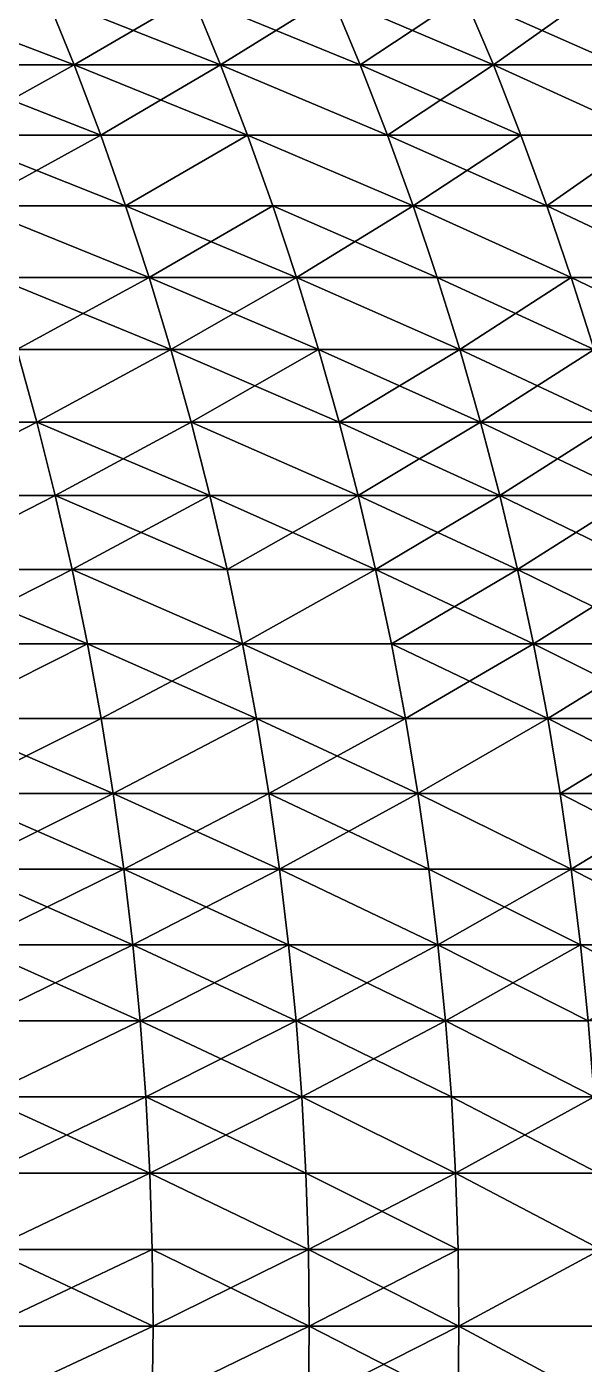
# Model space of a CAD drawing. Header units: millimetres. Extents: x -3250 to 8000, y -3250 to 3250.
# Drawn here: x 7497.6 to 7643, y -10 to 339 of the extents above; entities that cross this region are included whole.
import ezdxf

# ---------------------------------------------------------------- set-up
doc = ezdxf.new("R2010")
doc.units = ezdxf.units.MM
doc.header["$MEASUREMENT"] = 0
doc.layers.add('MESH_3D', color=2, linetype='CONTINUOUS')

msp = doc.modelspace()

# ---------------------------------------------------------------- linework, layer by layer
at = {"layer": 'MESH_3D'}
for points in [[(7462.93, 347.11, 1972.72), (7502.67, 347.11, 2039.61), (7509.97, 329.03, 2035.4)], [(7462.93, 347.11, 1972.72), (7509.97, 329.03, 2035.4), (7470.12, 329.03, 1968.32)], [(7502.67, 347.11, 24660.39), (7462.93, 347.11, 24727.28), (7470.12, 329.03, 24731.68)], [(7502.67, 347.11, 24660.39), (7470.12, 329.03, 24731.68), (7509.97, 329.03, 24664.6)], [(7502.67, 347.11, 2039.61), (7540.73, 347.11, 2107.48), (7548.14, 329.03, 2103.45)], [(7502.67, 347.11, 2039.61), (7548.14, 329.03, 2103.45), (7509.97, 329.03, 2035.4)], [(7540.73, 347.11, 24592.52), (7502.67, 347.11, 24660.39), (7509.97, 329.03, 24664.6)], [(7540.73, 347.11, 24592.52), (7509.97, 329.03, 24664.6), (7548.14, 329.03, 24596.55)], [(7540.73, 347.11, 2107.48), (7584.59, 329.03, 2172.42), (7548.14, 329.03, 2103.45)], [(7540.73, 347.11, 2107.48), (7577.09, 347.11, 2176.27), (7584.59, 329.03, 2172.42)], [(7577.09, 347.11, 24523.73), (7540.73, 347.11, 24592.52), (7548.14, 329.03, 24596.55)], [(7577.09, 347.11, 24523.73), (7548.14, 329.03, 24596.55), (7584.59, 329.03, 24527.58)], [(7577.09, 347.11, 2176.27), (7611.72, 347.11, 2245.95), (7619.32, 329.03, 2242.29)], [(7577.09, 347.11, 2176.27), (7619.32, 329.03, 2242.29), (7584.59, 329.03, 2172.42)], [(7611.72, 347.11, 24454.05), (7577.09, 347.11, 24523.73), (7584.59, 329.03, 24527.58)], [(7611.72, 347.11, 24454.05), (7584.59, 329.03, 24527.58), (7619.32, 329.03, 24457.71)], [(7611.72, 347.11, 2245.95), (7652.29, 329.03, 2313), (7619.32, 329.03, 2242.29)], [(7611.72, 347.11, 2245.95), (7644.6, 347.11, 2316.47), (7652.29, 329.03, 2313)], [(7644.6, 347.11, 24383.53), (7611.72, 347.11, 24454.05), (7619.32, 329.03, 24457.71)], [(7644.6, 347.11, 24383.53), (7619.32, 329.03, 24457.71), (7652.29, 329.03, 24387)], [(7470.12, 329.03, 1968.32), (7516.88, 310.75, 2031.41), (7476.93, 310.75, 1964.16)], [(7470.12, 329.03, 1968.32), (7509.97, 329.03, 2035.4), (7516.88, 310.75, 2031.41)], [(7509.97, 329.03, 24664.6), (7470.12, 329.03, 24731.68), (7476.93, 310.75, 24735.84)], [(7509.97, 329.03, 24664.6), (7476.93, 310.75, 24735.84), (7516.88, 310.75, 24668.59)], [(7509.97, 329.03, 2035.4), (7555.14, 310.75, 2099.63), (7516.88, 310.75, 2031.41)], [(7509.97, 329.03, 2035.4), (7548.14, 329.03, 2103.45), (7555.14, 310.75, 2099.63)], [(7548.14, 329.03, 24596.55), (7509.97, 329.03, 24664.6), (7516.88, 310.75, 24668.59)], [(7548.14, 329.03, 24596.55), (7516.88, 310.75, 24668.59), (7555.14, 310.75, 24600.37)], [(7548.14, 329.03, 2103.45), (7591.69, 310.75, 2168.78), (7555.14, 310.75, 2099.63)], [(7548.14, 329.03, 2103.45), (7584.59, 329.03, 2172.42), (7591.69, 310.75, 2168.78)], [(7591.69, 310.75, 24531.22), (7548.14, 329.03, 24596.55), (7555.14, 310.75, 24600.37)], [(7584.59, 329.03, 24527.58), (7548.14, 329.03, 24596.55), (7591.69, 310.75, 24531.22)], [(7584.59, 329.03, 2172.42), (7619.32, 329.03, 2242.29), (7626.5, 310.75, 2238.83)], [(7584.59, 329.03, 2172.42), (7626.5, 310.75, 2238.83), (7591.69, 310.75, 2168.78)], [(7619.32, 329.03, 24457.71), (7584.59, 329.03, 24527.58), (7591.69, 310.75, 24531.22)], [(7619.32, 329.03, 24457.71), (7591.69, 310.75, 24531.22), (7626.5, 310.75, 24461.17)], [(7619.32, 329.03, 2242.29), (7652.29, 329.03, 2313), (7659.56, 310.75, 2309.72)], [(7619.32, 329.03, 2242.29), (7659.56, 310.75, 2309.72), (7626.5, 310.75, 2238.83)], [(7659.56, 310.75, 24390.28), (7619.32, 329.03, 24457.71), (7626.5, 310.75, 24461.17)], [(7652.29, 329.03, 24387), (7619.32, 329.03, 24457.71), (7659.56, 310.75, 24390.28)], [(7476.93, 310.75, 1964.16), (7523.39, 292.27, 2027.65), (7483.34, 292.27, 1960.24)], [(7476.93, 310.75, 1964.16), (7516.88, 310.75, 2031.41), (7523.39, 292.27, 2027.65)], [(7516.88, 310.75, 24668.59), (7476.93, 310.75, 24735.84), (7483.34, 292.27, 24739.76)], [(7516.88, 310.75, 24668.59), (7483.34, 292.27, 24739.76), (7523.39, 292.27, 24672.35)], [(7516.88, 310.75, 2031.41), (7555.14, 310.75, 2099.63), (7523.39, 292.27, 2027.65)], [(7555.14, 310.75, 24600.37), (7516.88, 310.75, 24668.59), (7523.39, 292.27, 24672.35)], [(7523.39, 292.27, 2027.65), (7555.14, 310.75, 2099.63), (7561.74, 292.27, 2096.04)], [(7555.14, 310.75, 24600.37), (7523.39, 292.27, 24672.35), (7561.74, 292.27, 24603.96)], [(7555.14, 310.75, 2099.63), (7598.38, 292.27, 2165.35), (7561.74, 292.27, 2096.04)], [(7555.14, 310.75, 2099.63), (7591.69, 310.75, 2168.78), (7598.38, 292.27, 2165.35)], [(7598.38, 292.27, 24534.65), (7555.14, 310.75, 24600.37), (7561.74, 292.27, 24603.96)], [(7591.69, 310.75, 24531.22), (7555.14, 310.75, 24600.37), (7598.38, 292.27, 24534.65)], [(7591.69, 310.75, 2168.78), (7633.28, 292.27, 2235.57), (7598.38, 292.27, 2165.35)], [(7591.69, 310.75, 2168.78), (7626.5, 310.75, 2238.83), (7633.28, 292.27, 2235.57)], [(7626.5, 310.75, 24461.17), (7591.69, 310.75, 24531.22), (7598.38, 292.27, 24534.65)], [(7626.5, 310.75, 24461.17), (7598.38, 292.27, 24534.65), (7633.28, 292.27, 24464.43)], [(7626.5, 310.75, 2238.83), (7659.56, 310.75, 2309.72), (7633.28, 292.27, 2235.57)], [(7659.56, 310.75, 24390.28), (7626.5, 310.75, 24461.17), (7633.28, 292.27, 24464.43)], [(7633.28, 292.27, 2235.57), (7659.56, 310.75, 2309.72), (7666.41, 292.27, 2306.63)], [(7659.56, 310.75, 24390.28), (7633.28, 292.27, 24464.43), (7666.41, 292.27, 24393.37)], [(7483.34, 292.27, 1960.24), (7529.5, 273.62, 2024.12), (7489.36, 273.62, 1956.56)], [(7483.34, 292.27, 1960.24), (7523.39, 292.27, 2027.65), (7529.5, 273.62, 2024.12)], [(7529.5, 273.62, 24675.88), (7483.34, 292.27, 24739.76), (7489.36, 273.62, 24743.44)], [(7523.39, 292.27, 24672.35), (7483.34, 292.27, 24739.76), (7529.5, 273.62, 24675.88)], [(7523.39, 292.27, 2027.65), (7561.74, 292.27, 2096.04), (7567.94, 273.62, 2092.66)], [(7523.39, 292.27, 2027.65), (7567.94, 273.62, 2092.66), (7529.5, 273.62, 2024.12)], [(7561.74, 292.27, 24603.96), (7523.39, 292.27, 24672.35), (7529.5, 273.62, 24675.88)], [(7561.74, 292.27, 24603.96), (7529.5, 273.62, 24675.88), (7567.94, 273.62, 24607.34)], [(7561.74, 292.27, 2096.04), (7604.66, 273.62, 2162.14), (7567.94, 273.62, 2092.66)], [(7561.74, 292.27, 2096.04), (7598.38, 292.27, 2165.35), (7604.66, 273.62, 2162.14)], [(7598.38, 292.27, 24534.65), (7561.74, 292.27, 24603.96), (7567.94, 273.62, 24607.34)], [(7598.38, 292.27, 24534.65), (7567.94, 273.62, 24607.34), (7604.66, 273.62, 24537.86)], [(7598.38, 292.27, 2165.35), (7633.28, 292.27, 2235.57), (7639.63, 273.62, 2232.51)], [(7598.38, 292.27, 2165.35), (7639.63, 273.62, 2232.51), (7604.66, 273.62, 2162.14)], [(7639.63, 273.62, 24467.49), (7598.38, 292.27, 24534.65), (7604.66, 273.62, 24537.86)], [(7633.28, 292.27, 24464.43), (7598.38, 292.27, 24534.65), (7639.63, 273.62, 24467.49)], [(7633.28, 292.27, 2235.57), (7672.84, 273.62, 2303.72), (7639.63, 273.62, 2232.51)], [(7633.28, 292.27, 2235.57), (7666.41, 292.27, 2306.63), (7672.84, 273.62, 2303.72)], [(7672.84, 273.62, 24396.28), (7633.28, 292.27, 24464.43), (7639.63, 273.62, 24467.49)], [(7666.41, 292.27, 24393.37), (7633.28, 292.27, 24464.43), (7672.84, 273.62, 24396.28)], [(7489.36, 273.62, 1956.56), (7529.5, 273.62, 2024.12), (7535.2, 254.79, 2020.83)], [(7489.36, 273.62, 1956.56), (7535.2, 254.79, 2020.83), (7494.98, 254.79, 1953.13)], [(7529.5, 273.62, 24675.88), (7489.36, 273.62, 24743.44), (7494.98, 254.79, 24746.87)], [(7529.5, 273.62, 24675.88), (7494.98, 254.79, 24746.87), (7535.2, 254.79, 24679.17)], [(7529.5, 273.62, 2024.12), (7573.72, 254.79, 2089.51), (7535.2, 254.79, 2020.83)], [(7529.5, 273.62, 2024.12), (7567.94, 273.62, 2092.66), (7573.72, 254.79, 2089.51)], [(7567.94, 273.62, 24607.34), (7529.5, 273.62, 24675.88), (7535.2, 254.79, 24679.17)], [(7567.94, 273.62, 24607.34), (7535.2, 254.79, 24679.17), (7573.72, 254.79, 24610.49)], [(7567.94, 273.62, 2092.66), (7610.52, 254.79, 2159.13), (7573.72, 254.79, 2089.51)], [(7567.94, 273.62, 2092.66), (7604.66, 273.62, 2162.14), (7610.52, 254.79, 2159.13)], [(7610.52, 254.79, 24540.87), (7567.94, 273.62, 24607.34), (7573.72, 254.79, 24610.49)], [(7604.66, 273.62, 24537.86), (7567.94, 273.62, 24607.34), (7610.52, 254.79, 24540.87)], [(7604.66, 273.62, 2162.14), (7645.57, 254.79, 2229.65), (7610.52, 254.79, 2159.13)], [(7604.66, 273.62, 2162.14), (7639.63, 273.62, 2232.51), (7645.57, 254.79, 2229.65)], [(7639.63, 273.62, 24467.49), (7604.66, 273.62, 24537.86), (7610.52, 254.79, 24540.87)], [(7639.63, 273.62, 24467.49), (7610.52, 254.79, 24540.87), (7645.57, 254.79, 24470.35)], [(7639.63, 273.62, 2232.51), (7678.85, 254.79, 2301.01), (7645.57, 254.79, 2229.65)], [(7639.63, 273.62, 2232.51), (7672.84, 273.62, 2303.72), (7678.85, 254.79, 2301.01)], [(7672.84, 273.62, 24396.28), (7639.63, 273.62, 24467.49), (7645.57, 254.79, 24470.35)], [(7458.23, 235.8, 1883.14), (7494.98, 254.79, 1953.13), (7500.2, 235.8, 1949.94)], [(7494.98, 254.79, 24746.87), (7458.23, 235.8, 24816.86), (7500.2, 235.8, 24750.06)], [(7494.98, 254.79, 1953.13), (7535.2, 254.79, 2020.83), (7500.2, 235.8, 1949.94)], [(7535.2, 254.79, 24679.17), (7494.98, 254.79, 24746.87), (7500.2, 235.8, 24750.06)], [(7500.2, 235.8, 1949.94), (7535.2, 254.79, 2020.83), (7540.5, 235.8, 2017.77)], [(7535.2, 254.79, 24679.17), (7500.2, 235.8, 24750.06), (7540.5, 235.8, 24682.23)], [(7535.2, 254.79, 2020.83), (7573.72, 254.79, 2089.51), (7579.1, 235.8, 2086.59)], [(7535.2, 254.79, 2020.83), (7579.1, 235.8, 2086.59), (7540.5, 235.8, 2017.77)], [(7573.72, 254.79, 24610.49), (7535.2, 254.79, 24679.17), (7540.5, 235.8, 24682.23)], [(7573.72, 254.79, 24610.49), (7540.5, 235.8, 24682.23), (7579.1, 235.8, 24613.41)], [(7573.72, 254.79, 2089.51), (7610.52, 254.79, 2159.13), (7579.1, 235.8, 2086.59)], [(7615.96, 235.8, 24543.66), (7573.72, 254.79, 24610.49), (7579.1, 235.8, 24613.41)], [(7610.52, 254.79, 24540.87), (7573.72, 254.79, 24610.49), (7615.96, 235.8, 24543.66)], [(7579.1, 235.8, 2086.59), (7610.52, 254.79, 2159.13), (7615.96, 235.8, 2156.34)], [(7610.52, 254.79, 2159.13), (7651.08, 235.8, 2226.99), (7615.96, 235.8, 2156.34)], [(7610.52, 254.79, 2159.13), (7645.57, 254.79, 2229.65), (7651.08, 235.8, 2226.99)], [(7645.57, 254.79, 24470.35), (7610.52, 254.79, 24540.87), (7615.96, 235.8, 24543.66)], [(7645.57, 254.79, 24470.35), (7615.96, 235.8, 24543.66), (7651.08, 235.8, 24473.01)], [(7458.23, 235.8, 1883.14), (7500.2, 235.8, 1949.94), (7462.97, 216.67, 1880.07)], [(7500.2, 235.8, 24750.06), (7458.23, 235.8, 24816.86), (7462.97, 216.67, 24819.93)], [(7462.97, 216.67, 1880.07), (7500.2, 235.8, 1949.94), (7505.02, 216.67, 1947)], [(7500.2, 235.8, 24750.06), (7462.97, 216.67, 24819.93), (7505.02, 216.67, 24753)], [(7500.2, 235.8, 1949.94), (7545.39, 216.67, 2014.95), (7505.02, 216.67, 1947)], [(7500.2, 235.8, 1949.94), (7540.5, 235.8, 2017.77), (7545.39, 216.67, 2014.95)], [(7540.5, 235.8, 24682.23), (7500.2, 235.8, 24750.06), (7505.02, 216.67, 24753)], [(7540.5, 235.8, 24682.23), (7505.02, 216.67, 24753), (7545.39, 216.67, 24685.05)], [(7540.5, 235.8, 2017.77), (7579.1, 235.8, 2086.59), (7584.05, 216.67, 2083.89)], [(7540.5, 235.8, 2017.77), (7584.05, 216.67, 2083.89), (7545.39, 216.67, 2014.95)], [(7584.05, 216.67, 24616.11), (7540.5, 235.8, 24682.23), (7545.39, 216.67, 24685.05)], [(7579.1, 235.8, 24613.41), (7540.5, 235.8, 24682.23), (7584.05, 216.67, 24616.11)], [(7579.1, 235.8, 2086.59), (7615.96, 235.8, 2156.34), (7620.98, 216.67, 2153.77)], [(7579.1, 235.8, 2086.59), (7620.98, 216.67, 2153.77), (7584.05, 216.67, 2083.89)], [(7615.96, 235.8, 24543.66), (7579.1, 235.8, 24613.41), (7584.05, 216.67, 24616.11)], [(7615.96, 235.8, 24543.66), (7584.05, 216.67, 24616.11), (7620.98, 216.67, 24546.23)], [(7615.96, 235.8, 2156.34), (7656.16, 216.67, 2224.55), (7620.98, 216.67, 2153.77)], [(7615.96, 235.8, 2156.34), (7651.08, 235.8, 2226.99), (7656.16, 216.67, 2224.55)], [(7651.08, 235.8, 24473.01), (7615.96, 235.8, 24543.66), (7620.98, 216.67, 24546.23)], [(7651.08, 235.8, 24473.01), (7620.98, 216.67, 24546.23), (7656.16, 216.67, 24475.45)], [(7462.97, 216.67, 1880.07), (7505.02, 216.67, 1947), (7467.3, 197.41, 1877.27)], [(7505.02, 216.67, 24753), (7462.97, 216.67, 24819.93), (7467.3, 197.41, 24822.73)], [(7467.3, 197.41, 1877.27), (7505.02, 216.67, 1947), (7509.42, 197.41, 1944.31)], [(7505.02, 216.67, 24753), (7467.3, 197.41, 24822.73), (7509.42, 197.41, 24755.69)], [(7505.02, 216.67, 1947), (7549.86, 197.41, 2012.37), (7509.42, 197.41, 1944.31)], [(7505.02, 216.67, 1947), (7545.39, 216.67, 2014.95), (7549.86, 197.41, 2012.37)], [(7545.39, 216.67, 24685.05), (7505.02, 216.67, 24753), (7509.42, 197.41, 24755.69)], [(7545.39, 216.67, 24685.05), (7509.42, 197.41, 24755.69), (7549.86, 197.41, 24687.63)], [(7545.39, 216.67, 2014.95), (7584.05, 216.67, 2083.89), (7588.58, 197.41, 2081.42)], [(7545.39, 216.67, 2014.95), (7588.58, 197.41, 2081.42), (7549.86, 197.41, 2012.37)], [(7584.05, 216.67, 24616.11), (7545.39, 216.67, 24685.05), (7549.86, 197.41, 24687.63)], [(7584.05, 216.67, 24616.11), (7549.86, 197.41, 24687.63), (7588.58, 197.41, 24618.58)], [(7584.05, 216.67, 2083.89), (7620.98, 216.67, 2153.77), (7588.58, 197.41, 2081.42)], [(7625.58, 197.41, 24548.59), (7584.05, 216.67, 24616.11), (7588.58, 197.41, 24618.58)], [(7620.98, 216.67, 24546.23), (7584.05, 216.67, 24616.11), (7625.58, 197.41, 24548.59)], [(7588.58, 197.41, 2081.42), (7620.98, 216.67, 2153.77), (7625.58, 197.41, 2151.41)], [(7620.98, 216.67, 2153.77), (7656.16, 216.67, 2224.55), (7660.81, 197.41, 2222.31)], [(7620.98, 216.67, 2153.77), (7660.81, 197.41, 2222.31), (7625.58, 197.41, 2151.41)], [(7656.16, 216.67, 24475.45), (7620.98, 216.67, 24546.23), (7625.58, 197.41, 24548.59)], [(7656.16, 216.67, 24475.45), (7625.58, 197.41, 24548.59), (7660.81, 197.41, 24477.69)], [(7467.3, 197.41, 1877.27), (7513.42, 178.02, 1941.87), (7471.23, 178.02, 1874.73)], [(7467.3, 197.41, 1877.27), (7509.42, 197.41, 1944.31), (7513.42, 178.02, 1941.87)], [(7509.42, 197.41, 24755.69), (7467.3, 197.41, 24822.73), (7471.23, 178.02, 24825.27)], [(7509.42, 197.41, 24755.69), (7471.23, 178.02, 24825.27), (7513.42, 178.02, 24758.13)], [(7509.42, 197.41, 1944.31), (7549.86, 197.41, 2012.37), (7553.91, 178.02, 2010.03)], [(7509.42, 197.41, 1944.31), (7553.91, 178.02, 2010.03), (7513.42, 178.02, 1941.87)], [(7553.91, 178.02, 24689.97), (7509.42, 197.41, 24755.69), (7513.42, 178.02, 24758.13)], [(7549.86, 197.41, 24687.63), (7509.42, 197.41, 24755.69), (7553.91, 178.02, 24689.97)], [(7549.86, 197.41, 2012.37), (7588.58, 197.41, 2081.42), (7553.91, 178.02, 2010.03)], [(7588.58, 197.41, 24618.58), (7549.86, 197.41, 24687.63), (7553.91, 178.02, 24689.97)], [(7553.91, 178.02, 2010.03), (7588.58, 197.41, 2081.42), (7592.69, 178.02, 2079.18)], [(7588.58, 197.41, 24618.58), (7553.91, 178.02, 24689.97), (7592.69, 178.02, 24620.82)], [(7588.58, 197.41, 2081.42), (7625.58, 197.41, 2151.41), (7629.74, 178.02, 2149.28)], [(7588.58, 197.41, 2081.42), (7629.74, 178.02, 2149.28), (7592.69, 178.02, 2079.18)], [(7625.58, 197.41, 24548.59), (7588.58, 197.41, 24618.58), (7592.69, 178.02, 24620.82)], [(7625.58, 197.41, 24548.59), (7592.69, 178.02, 24620.82), (7629.74, 178.02, 24550.72)], [(7625.58, 197.41, 2151.41), (7665.03, 178.02, 2220.27), (7629.74, 178.02, 2149.28)], [(7625.58, 197.41, 2151.41), (7660.81, 197.41, 2222.31), (7665.03, 178.02, 2220.27)], [(7660.81, 197.41, 24477.69), (7625.58, 197.41, 24548.59), (7629.74, 178.02, 24550.72)], [(7660.81, 197.41, 24477.69), (7629.74, 178.02, 24550.72), (7665.03, 178.02, 24479.73)], [(7471.23, 178.02, 1874.73), (7513.42, 178.02, 1941.87), (7474.76, 158.52, 1872.46)], [(7513.42, 178.02, 24758.13), (7471.23, 178.02, 24825.27), (7474.76, 158.52, 24827.54)], [(7474.76, 158.52, 1872.46), (7513.42, 178.02, 1941.87), (7517, 158.52, 1939.68)], [(7513.42, 178.02, 24758.13), (7474.76, 158.52, 24827.54), (7517, 158.52, 24760.32)], [(7513.42, 178.02, 1941.87), (7553.91, 178.02, 2010.03), (7557.54, 158.52, 2007.93)], [(7513.42, 178.02, 1941.87), (7557.54, 158.52, 2007.93), (7517, 158.52, 1939.68)], [(7553.91, 178.02, 24689.97), (7513.42, 178.02, 24758.13), (7517, 158.52, 24760.32)], [(7553.91, 178.02, 24689.97), (7517, 158.52, 24760.32), (7557.54, 158.52, 24692.07)], [(7553.91, 178.02, 2010.03), (7596.38, 158.52, 2077.17), (7557.54, 158.52, 2007.93)], [(7553.91, 178.02, 2010.03), (7592.69, 178.02, 2079.18), (7596.38, 158.52, 2077.17)], [(7596.38, 158.52, 24622.83), (7553.91, 178.02, 24689.97), (7557.54, 158.52, 24692.07)], [(7592.69, 178.02, 24620.82), (7553.91, 178.02, 24689.97), (7596.38, 158.52, 24622.83)], [(7592.69, 178.02, 2079.18), (7629.74, 178.02, 2149.28), (7633.47, 158.52, 2147.36)], [(7592.69, 178.02, 2079.18), (7633.47, 158.52, 2147.36), (7596.38, 158.52, 2077.17)], [(7629.74, 178.02, 24550.72), (7592.69, 178.02, 24620.82), (7596.38, 158.52, 24622.83)], [(7629.74, 178.02, 24550.72), (7596.38, 158.52, 24622.83), (7633.47, 158.52, 24552.64)], [(7629.74, 178.02, 2149.28), (7668.81, 158.52, 2218.45), (7633.47, 158.52, 2147.36)], [(7629.74, 178.02, 2149.28), (7665.03, 178.02, 2220.27), (7668.81, 158.52, 2218.45)], [(7665.03, 178.02, 24479.73), (7629.74, 178.02, 24550.72), (7633.47, 158.52, 24552.64)], [(7665.03, 178.02, 24479.73), (7633.47, 158.52, 24552.64), (7668.81, 158.52, 24481.55)], [(7474.76, 158.52, 1872.46), (7517, 158.52, 1939.68), (7520.16, 138.92, 1937.74)], [(7474.76, 158.52, 1872.46), (7520.16, 138.92, 1937.74), (7477.87, 138.92, 1870.45)], [(7517, 158.52, 24760.32), (7474.76, 158.52, 24827.54), (7477.87, 138.92, 24829.55)], [(7517, 158.52, 24760.32), (7477.87, 138.92, 24829.55), (7520.16, 138.92, 24762.26)], [(7517, 158.52, 1939.68), (7557.54, 158.52, 2007.93), (7520.16, 138.92, 1937.74)], [(7557.54, 158.52, 24692.07), (7517, 158.52, 24760.32), (7520.16, 138.92, 24762.26)], [(7520.16, 138.92, 1937.74), (7557.54, 158.52, 2007.93), (7560.76, 138.92, 2006.08)], [(7557.54, 158.52, 24692.07), (7520.16, 138.92, 24762.26), (7560.76, 138.92, 24693.92)], [(7557.54, 158.52, 2007.93), (7599.64, 138.92, 2075.4), (7560.76, 138.92, 2006.08)], [(7557.54, 158.52, 2007.93), (7596.38, 158.52, 2077.17), (7599.64, 138.92, 2075.4)], [(7596.38, 158.52, 24622.83), (7557.54, 158.52, 24692.07), (7560.76, 138.92, 24693.92)], [(7596.38, 158.52, 24622.83), (7560.76, 138.92, 24693.92), (7599.64, 138.92, 24624.6)], [(7596.38, 158.52, 2077.17), (7633.47, 158.52, 2147.36), (7599.64, 138.92, 2075.4)], [(7633.47, 158.52, 24552.64), (7596.38, 158.52, 24622.83), (7599.64, 138.92, 24624.6)], [(7599.64, 138.92, 2075.4), (7633.47, 158.52, 2147.36), (7636.77, 138.92, 2145.67)], [(7633.47, 158.52, 24552.64), (7599.64, 138.92, 24624.6), (7636.77, 138.92, 24554.33)], [(7633.47, 158.52, 2147.36), (7672.15, 138.92, 2216.85), (7636.77, 138.92, 2145.67)], [(7633.47, 158.52, 2147.36), (7668.81, 158.52, 2218.45), (7672.15, 138.92, 2216.85)], [(7668.81, 158.52, 24481.55), (7633.47, 158.52, 24552.64), (7636.77, 138.92, 24554.33)], [(7668.81, 158.52, 24481.55), (7636.77, 138.92, 24554.33), (7672.15, 138.92, 24483.15)], [(7477.87, 138.92, 1870.45), (7520.16, 138.92, 1937.74), (7522.91, 119.23, 1936.07)], [(7477.87, 138.92, 1870.45), (7522.91, 119.23, 1936.07), (7480.58, 119.23, 1868.7)], [(7520.16, 138.92, 24762.26), (7477.87, 138.92, 24829.55), (7480.58, 119.23, 24831.3)], [(7520.16, 138.92, 24762.26), (7480.58, 119.23, 24831.3), (7522.91, 119.23, 24763.93)], [(7520.16, 138.92, 1937.74), (7563.54, 119.23, 2004.47), (7522.91, 119.23, 1936.07)], [(7520.16, 138.92, 1937.74), (7560.76, 138.92, 2006.08), (7563.54, 119.23, 2004.47)], [(7560.76, 138.92, 24693.92), (7520.16, 138.92, 24762.26), (7522.91, 119.23, 24763.93)], [(7560.76, 138.92, 24693.92), (7522.91, 119.23, 24763.93), (7563.54, 119.23, 24695.53)], [(7560.76, 138.92, 2006.08), (7602.46, 119.23, 2073.86), (7563.54, 119.23, 2004.47)], [(7560.76, 138.92, 2006.08), (7599.64, 138.92, 2075.4), (7602.46, 119.23, 2073.86)], [(7599.64, 138.92, 24624.6), (7560.76, 138.92, 24693.92), (7563.54, 119.23, 24695.53)], [(7599.64, 138.92, 24624.6), (7563.54, 119.23, 24695.53), (7602.46, 119.23, 24626.14)], [(7599.64, 138.92, 2075.4), (7639.64, 119.23, 2144.2), (7602.46, 119.23, 2073.86)], [(7599.64, 138.92, 2075.4), (7636.77, 138.92, 2145.67), (7639.64, 119.23, 2144.2)], [(7639.64, 119.23, 24555.8), (7599.64, 138.92, 24624.6), (7602.46, 119.23, 24626.14)], [(7636.77, 138.92, 24554.33), (7599.64, 138.92, 24624.6), (7639.64, 119.23, 24555.8)], [(7636.77, 138.92, 2145.67), (7672.15, 138.92, 2216.85), (7675.05, 119.23, 2215.45)], [(7636.77, 138.92, 2145.67), (7675.05, 119.23, 2215.45), (7639.64, 119.23, 2144.2)], [(7672.15, 138.92, 24483.15), (7636.77, 138.92, 24554.33), (7639.64, 119.23, 24555.8)], [(7672.15, 138.92, 24483.15), (7639.64, 119.23, 24555.8), (7675.05, 119.23, 24484.55)], [(7480.58, 119.23, 1868.7), (7522.91, 119.23, 1936.07), (7525.23, 99.47, 1934.64)], [(7480.58, 119.23, 1868.7), (7525.23, 99.47, 1934.64), (7482.87, 99.47, 1867.22)], [(7522.91, 119.23, 24763.93), (7480.58, 119.23, 24831.3), (7482.87, 99.47, 24832.78)], [(7522.91, 119.23, 24763.93), (7482.87, 99.47, 24832.78), (7525.23, 99.47, 24765.36)], [(7522.91, 119.23, 1936.07), (7565.9, 99.47, 2003.1), (7525.23, 99.47, 1934.64)], [(7522.91, 119.23, 1936.07), (7563.54, 119.23, 2004.47), (7565.9, 99.47, 2003.1)], [(7563.54, 119.23, 24695.53), (7522.91, 119.23, 24763.93), (7525.23, 99.47, 24765.36)], [(7563.54, 119.23, 24695.53), (7525.23, 99.47, 24765.36), (7565.9, 99.47, 24696.9)], [(7563.54, 119.23, 2004.47), (7602.46, 119.23, 2073.86), (7604.86, 99.47, 2072.56)], [(7563.54, 119.23, 2004.47), (7604.86, 99.47, 2072.56), (7565.9, 99.47, 2003.1)], [(7604.86, 99.47, 24627.44), (7563.54, 119.23, 24695.53), (7565.9, 99.47, 24696.9)], [(7602.46, 119.23, 24626.14), (7563.54, 119.23, 24695.53), (7604.86, 99.47, 24627.44)], [(7602.46, 119.23, 2073.86), (7639.64, 119.23, 2144.2), (7642.06, 99.47, 2142.96)], [(7602.46, 119.23, 2073.86), (7642.06, 99.47, 2142.96), (7604.86, 99.47, 2072.56)], [(7639.64, 119.23, 24555.8), (7602.46, 119.23, 24626.14), (7604.86, 99.47, 24627.44)], [(7639.64, 119.23, 24555.8), (7604.86, 99.47, 24627.44), (7642.06, 99.47, 24557.04)], [(7639.64, 119.23, 2144.2), (7677.51, 99.47, 2214.27), (7642.06, 99.47, 2142.96)], [(7639.64, 119.23, 2144.2), (7675.05, 119.23, 2215.45), (7677.51, 99.47, 2214.27)], [(7677.51, 99.47, 24485.73), (7639.64, 119.23, 24555.8), (7642.06, 99.47, 24557.04)], [(7675.05, 119.23, 24484.55), (7639.64, 119.23, 24555.8), (7677.51, 99.47, 24485.73)], [(7482.87, 99.47, 1867.22), (7527.14, 79.65, 1933.48), (7484.74, 79.65, 1866.01)], [(7482.87, 99.47, 1867.22), (7525.23, 99.47, 1934.64), (7527.14, 79.65, 1933.48)], [(7525.23, 99.47, 24765.36), (7482.87, 99.47, 24832.78), (7484.74, 79.65, 24833.99)], [(7525.23, 99.47, 24765.36), (7484.74, 79.65, 24833.99), (7527.14, 79.65, 24766.52)], [(7525.23, 99.47, 1934.64), (7565.9, 99.47, 2003.1), (7567.84, 79.65, 2001.99)], [(7525.23, 99.47, 1934.64), (7567.84, 79.65, 2001.99), (7527.14, 79.65, 1933.48)], [(7565.9, 99.47, 24696.9), (7525.23, 99.47, 24765.36), (7527.14, 79.65, 24766.52)], [(7565.9, 99.47, 24696.9), (7527.14, 79.65, 24766.52), (7567.84, 79.65, 24698.01)], [(7565.9, 99.47, 2003.1), (7604.86, 99.47, 2072.56), (7606.82, 79.65, 2071.49)], [(7565.9, 99.47, 2003.1), (7606.82, 79.65, 2071.49), (7567.84, 79.65, 2001.99)], [(7604.86, 99.47, 24627.44), (7565.9, 99.47, 24696.9), (7567.84, 79.65, 24698.01)], [(7604.86, 99.47, 24627.44), (7567.84, 79.65, 24698.01), (7606.82, 79.65, 24628.51)], [(7604.86, 99.47, 2072.56), (7642.06, 99.47, 2142.96), (7644.05, 79.65, 2141.94)], [(7604.86, 99.47, 2072.56), (7644.05, 79.65, 2141.94), (7606.82, 79.65, 2071.49)], [(7642.06, 99.47, 24557.04), (7604.86, 99.47, 24627.44), (7606.82, 79.65, 24628.51)], [(7642.06, 99.47, 24557.04), (7606.82, 79.65, 24628.51), (7644.05, 79.65, 24558.06)], [(7642.06, 99.47, 2142.96), (7677.51, 99.47, 2214.27), (7679.52, 79.65, 2213.3)], [(7642.06, 99.47, 2142.96), (7679.52, 79.65, 2213.3), (7644.05, 79.65, 2141.94)], [(7677.51, 99.47, 24485.73), (7642.06, 99.47, 24557.04), (7644.05, 79.65, 24558.06)], [(7484.74, 79.65, 1866.01), (7527.14, 79.65, 1933.48), (7486.2, 59.78, 1865.07)], [(7527.14, 79.65, 24766.52), (7484.74, 79.65, 24833.99), (7486.2, 59.78, 24834.93)], [(7486.2, 59.78, 1865.07), (7527.14, 79.65, 1933.48), (7528.62, 59.78, 1932.57)], [(7527.14, 79.65, 24766.52), (7486.2, 59.78, 24834.93), (7528.62, 59.78, 24767.43)], [(7527.14, 79.65, 1933.48), (7569.34, 59.78, 2001.12), (7528.62, 59.78, 1932.57)], [(7527.14, 79.65, 1933.48), (7567.84, 79.65, 2001.99), (7569.34, 59.78, 2001.12)], [(7567.84, 79.65, 24698.01), (7527.14, 79.65, 24766.52), (7528.62, 59.78, 24767.43)], [(7567.84, 79.65, 24698.01), (7528.62, 59.78, 24767.43), (7569.34, 59.78, 24698.88)], [(7567.84, 79.65, 2001.99), (7606.82, 79.65, 2071.49), (7608.34, 59.78, 2070.66)], [(7567.84, 79.65, 2001.99), (7608.34, 59.78, 2070.66), (7569.34, 59.78, 2001.12)], [(7606.82, 79.65, 24628.51), (7567.84, 79.65, 24698.01), (7569.34, 59.78, 24698.88)], [(7606.82, 79.65, 24628.51), (7569.34, 59.78, 24698.88), (7608.34, 59.78, 24629.34)], [(7606.82, 79.65, 2071.49), (7644.05, 79.65, 2141.94), (7645.6, 59.78, 2141.15)], [(7606.82, 79.65, 2071.49), (7645.6, 59.78, 2141.15), (7608.34, 59.78, 2070.66)], [(7645.6, 59.78, 24558.85), (7606.82, 79.65, 24628.51), (7608.34, 59.78, 24629.34)], [(7644.05, 79.65, 24558.06), (7606.82, 79.65, 24628.51), (7645.6, 59.78, 24558.85)], [(7486.2, 59.78, 1865.07), (7528.62, 59.78, 1932.57), (7529.68, 39.88, 1931.93)], [(7486.2, 59.78, 1865.07), (7529.68, 39.88, 1931.93), (7487.25, 39.88, 1864.39)], [(7528.62, 59.78, 24767.43), (7486.2, 59.78, 24834.93), (7487.25, 39.88, 24835.61)], [(7528.62, 59.78, 24767.43), (7487.25, 39.88, 24835.61), (7529.68, 39.88, 24768.07)], [(7528.62, 59.78, 1932.57), (7570.42, 39.88, 2000.5), (7529.68, 39.88, 1931.93)], [(7528.62, 59.78, 1932.57), (7569.34, 59.78, 2001.12), (7570.42, 39.88, 2000.5)], [(7569.34, 59.78, 24698.88), (7528.62, 59.78, 24767.43), (7529.68, 39.88, 24768.07)], [(7569.34, 59.78, 24698.88), (7529.68, 39.88, 24768.07), (7570.42, 39.88, 24699.5)], [(7569.34, 59.78, 2001.12), (7609.44, 39.88, 2070.06), (7570.42, 39.88, 2000.5)], [(7569.34, 59.78, 2001.12), (7608.34, 59.78, 2070.66), (7609.44, 39.88, 2070.06)], [(7609.44, 39.88, 24629.94), (7569.34, 59.78, 24698.88), (7570.42, 39.88, 24699.5)], [(7608.34, 59.78, 24629.34), (7569.34, 59.78, 24698.88), (7609.44, 39.88, 24629.94)], [(7608.34, 59.78, 2070.66), (7646.7, 39.88, 2140.58), (7609.44, 39.88, 2070.06)], [(7608.34, 59.78, 2070.66), (7645.6, 59.78, 2141.15), (7646.7, 39.88, 2140.58)], [(7645.6, 59.78, 24558.85), (7608.34, 59.78, 24629.34), (7609.44, 39.88, 24629.94)], [(7645.6, 59.78, 24558.85), (7609.44, 39.88, 24629.94), (7646.7, 39.88, 24559.42)], [(7487.25, 39.88, 1864.39), (7529.68, 39.88, 1931.93), (7487.87, 19.94, 1863.99)], [(7529.68, 39.88, 24768.07), (7487.25, 39.88, 24835.61), (7487.87, 19.94, 24836.01)], [(7487.87, 19.94, 1863.99), (7529.68, 39.88, 1931.93), (7530.32, 19.94, 1931.54)], [(7529.68, 39.88, 24768.07), (7487.87, 19.94, 24836.01), (7530.32, 19.94, 24768.46)], [(7529.68, 39.88, 1931.93), (7571.07, 19.94, 2000.12), (7530.32, 19.94, 1931.54)], [(7529.68, 39.88, 1931.93), (7570.42, 39.88, 2000.5), (7571.07, 19.94, 2000.12)], [(7571.07, 19.94, 24699.88), (7529.68, 39.88, 24768.07), (7530.32, 19.94, 24768.46)], [(7570.42, 39.88, 24699.5), (7529.68, 39.88, 24768.07), (7571.07, 19.94, 24699.88)], [(7570.42, 39.88, 2000.5), (7609.44, 39.88, 2070.06), (7610.09, 19.94, 2069.71)], [(7570.42, 39.88, 2000.5), (7610.09, 19.94, 2069.71), (7571.07, 19.94, 2000.12)], [(7609.44, 39.88, 24629.94), (7570.42, 39.88, 24699.5), (7571.07, 19.94, 24699.88)], [(7609.44, 39.88, 24629.94), (7571.07, 19.94, 24699.88), (7610.09, 19.94, 24630.29)], [(7609.44, 39.88, 2070.06), (7646.7, 39.88, 2140.58), (7647.37, 19.94, 2140.24)], [(7609.44, 39.88, 2070.06), (7647.37, 19.94, 2140.24), (7610.09, 19.94, 2069.71)], [(7647.37, 19.94, 24559.76), (7609.44, 39.88, 24629.94), (7610.09, 19.94, 24630.29)], [(7646.7, 39.88, 24559.42), (7609.44, 39.88, 24629.94), (7647.37, 19.94, 24559.76)], [(7487.87, 19.94, 1863.99), (7530.53, 0, 1931.41), (7488.08, 0, 1863.85)], [(7487.87, 19.94, 1863.99), (7530.32, 19.94, 1931.54), (7530.53, 0, 1931.41)], [(7530.32, 19.94, 24768.46), (7487.87, 19.94, 24836.01), (7488.08, 0, 24836.15)], [(7530.32, 19.94, 24768.46), (7488.08, 0, 24836.15), (7530.53, 0, 24768.59)], [(7530.32, 19.94, 1931.54), (7571.07, 19.94, 2000.12), (7571.28, 0, 2000)], [(7530.32, 19.94, 1931.54), (7571.28, 0, 2000), (7530.53, 0, 1931.41)], [(7571.07, 19.94, 24699.88), (7530.32, 19.94, 24768.46), (7530.53, 0, 24768.59)], [(7571.07, 19.94, 24699.88), (7530.53, 0, 24768.59), (7571.28, 0, 24700)], [(7571.07, 19.94, 2000.12), (7610.31, 0, 2069.59), (7571.28, 0, 2000)], [(7571.07, 19.94, 2000.12), (7610.09, 19.94, 2069.71), (7610.31, 0, 2069.59)], [(7610.09, 19.94, 24630.29), (7571.07, 19.94, 24699.88), (7571.28, 0, 24700)], [(7610.09, 19.94, 24630.29), (7571.28, 0, 24700), (7610.31, 0, 24630.41)], [(7610.09, 19.94, 2069.71), (7647.37, 19.94, 2140.24), (7610.31, 0, 2069.59)], [(7647.37, 19.94, 24559.76), (7610.09, 19.94, 24630.29), (7610.31, 0, 24630.41)], [(7647.37, 19.94, 2140.24), (7647.59, 0, 2140.13), (7610.31, 0, 2069.59)], [(7647.37, 19.94, 24559.76), (7610.31, 0, 24630.41), (7647.59, 0, 24559.87)], [(7487.87, -19.94, 1863.99), (7488.08, 0, 1863.85), (7530.53, 0, 1931.41)], [(7487.87, -19.94, 1863.99), (7530.53, 0, 1931.41), (7530.32, -19.94, 1931.54)], [(7530.53, 0, 24768.59), (7487.87, -19.94, 24836.01), (7530.32, -19.94, 24768.46)], [(7530.53, 0, 24768.59), (7488.08, 0, 24836.15), (7487.87, -19.94, 24836.01)], [(7530.32, -19.94, 1931.54), (7530.53, 0, 1931.41), (7571.28, 0, 2000)], [(7530.32, -19.94, 1931.54), (7571.28, 0, 2000), (7571.07, -19.94, 2000.12)], [(7571.28, 0, 24700), (7530.53, 0, 24768.59), (7530.32, -19.94, 24768.46)], [(7571.28, 0, 24700), (7530.32, -19.94, 24768.46), (7571.07, -19.94, 24699.88)], [(7571.07, -19.94, 2000.12), (7571.28, 0, 2000), (7610.09, -19.94, 2069.71)], [(7610.31, 0, 24630.41), (7571.07, -19.94, 24699.88), (7610.09, -19.94, 24630.29)], [(7610.31, 0, 24630.41), (7571.28, 0, 24700), (7571.07, -19.94, 24699.88)], [(7610.09, -19.94, 2069.71), (7571.28, 0, 2000), (7610.31, 0, 2069.59)], [(7610.09, -19.94, 2069.71), (7610.31, 0, 2069.59), (7647.37, -19.94, 2140.24)], [(7647.37, -19.94, 24559.76), (7610.31, 0, 24630.41), (7610.09, -19.94, 24630.29)], [(7647.37, -19.94, 2140.24), (7610.31, 0, 2069.59), (7647.59, 0, 2140.13)], [(7647.59, 0, 24559.87), (7610.31, 0, 24630.41), (7647.37, -19.94, 24559.76)]]:
    msp.add_3dface(points, dxfattribs=at)

doc.saveas('drawing.dxf')
